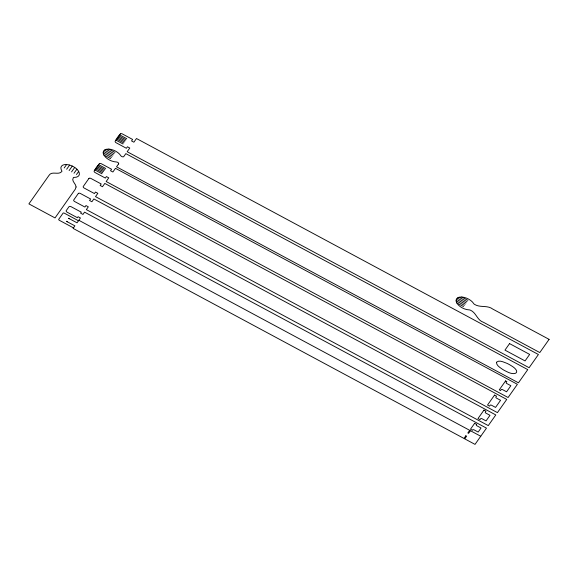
<?xml version="1.0" encoding="UTF-8"?>
<svg xmlns="http://www.w3.org/2000/svg" width="578" height="578" viewBox="0 0 578 578"><rect width="100%" height="100%" fill="white"/><g stroke="black" fill="none" stroke-linecap="round" stroke-linejoin="round"><path stroke-width="0.87" d="M69.533 218.694L68.479 218.253L77.04 222.805L80.443 217.985L78.095 216.721L77.401 217.711L67.243 212.249A1.777 0.954 25.4 0 1 66.232 210.623L69.02 206.671A1.777 0.954 25.4 0 1 71.137 206.722L81.296 212.184L80.602 213.166L82.95 214.431L84.561 212.148L486.481 428.139L475.022 444.381L73.103 228.389L74.894 225.854L66.34 221.28L67.366 221.779M64.201 167.945L66.607 164.535M66.658 169.26L69.62 165.07M69.114 170.582L72.301 166.067M71.564 171.897L74.721 167.425M74.02 173.219L76.881 169.159M76.469 174.534L78.673 171.42M461.743 297.034L467.913 300.358M459.004 297.273L467.038 301.593M457.306 298.075L466.164 302.836M456.353 299.267L465.29 304.071M456.114 300.849L464.416 305.314M456.793 302.923L463.542 306.55M119.335 134.696L126.763 138.691M118.591 135.758L126.018 139.746M117.847 136.813L125.274 140.808M117.096 137.875L124.523 141.863M116.351 138.93L123.779 142.925M115.607 139.992L123.027 143.98M108.816 149.102L114.986 152.419M106.077 149.341L114.112 153.661M104.38 150.136L113.237 154.897M103.426 151.335L112.363 156.139M103.187 152.917L111.489 157.375M103.867 154.991L110.615 158.618M98.318 164.499L105.745 168.494M97.574 165.561L104.994 169.549M96.822 166.616L104.25 170.611M96.078 167.678L103.505 171.666M95.327 168.733L102.754 172.728M94.582 169.795L102.01 173.783M78.832 220.269L480.752 436.26M78.471 220.774L64.404 213.217A1.142 0.614 25.4 0 0 63.045 213.181L58.746 219.272A1.142 0.614 25.4 0 0 59.39 220.319L73.457 227.884M76.079 186.976L75.306 189.172L55.026 217.928L28.9 203.882L48.964 175.437C51.738 170.589 58.624 175.51 61.81 171.514A1.72 0.925 25.4 0 0 61.752 170.741A9.949 5.347 25.4 0 1 66.167 164.513A9.949 5.347 25.4 0 1 78.514 171.153A9.949 5.347 25.4 0 1 74.136 177.395A1.72 0.925 25.4 0 0 73.312 177.699C71.087 181.167 76 183.573 76.079 186.976M496.451 362.276C496.43 365.693 500.266 367.63 502.679 369.436A18.662 10.028 25.4 0 0 506.335 371.401C515.973 376.719 521.717 371.632 510.627 365.318A18.662 10.028 25.4 0 0 506.971 363.352C503.893 362.312 499.233 359.552 496.451 362.276M78.326 193.471L73.753 199.959A1.777 0.954 25.4 0 0 74.757 201.592L84.923 207.047L85.97 205.551L88.318 206.816L86.346 209.604L488.273 425.596L495.794 414.939L93.867 198.948L91.902 201.736L89.554 200.479L90.609 198.984L80.45 193.522A1.777 0.954 25.4 0 0 78.326 193.471M88.918 178.458L83.268 186.47A1.777 0.954 25.4 0 0 84.272 188.103L94.431 193.558L95.486 192.062L97.834 193.327L95.507 196.621L497.427 412.62L506.74 399.42L104.813 183.428L102.487 186.723L100.138 185.466L101.193 183.97L91.035 178.508A1.777 0.954 25.4 0 0 88.918 178.458M99.3 163.733L94.192 170.98A1.777 0.954 25.4 0 0 95.197 172.612L105.355 178.075L106.41 176.579L108.758 177.836L106.164 181.514L508.084 397.512L517.397 384.312L115.47 168.321L112.876 171.998L110.528 170.741L111.583 169.246L101.425 163.784A1.777 0.954 25.4 0 0 99.3 163.733M120.325 133.93L115.21 141.177A1.777 0.954 25.4 0 0 116.221 142.809L126.38 148.271L127.435 146.776L129.775 148.033L127.182 151.711L529.108 367.709L538.414 354.509L136.487 138.518L133.894 142.195L131.553 140.938L132.608 139.442L122.442 133.98A1.777 0.954 25.4 0 0 120.325 133.93M118.591 163.892L116.525 166.818L518.452 382.817L527.757 369.617L125.838 153.625L123.764 156.559A1.72 0.925 25.4 0 1 122.341 156.761A1.72 0.925 25.4 0 1 120.816 155.713A9.949 5.347 25.4 0 0 108.462 149.088A9.949 5.347 25.4 0 0 104.062 155.323A9.949 5.347 25.4 0 0 116.402 161.97A1.72 0.925 25.4 0 1 118.158 162.685A1.72 0.925 25.4 0 1 118.591 163.892M509.558 343.607L504.962 350.124L525.062 360.925L529.658 354.408L509.558 343.607M465.825 435.812L464.264 438.023L465.023 438.427L466.576 436.217L465.825 435.812M469.408 430.74L467.848 432.951L468.599 433.356L470.16 431.145L469.408 430.74M474.646 423.313L470.485 429.208L472.493 430.285L472.782 429.873A1.142 0.614 25.4 0 1 474.148 429.909L478.165 432.069L481.033 428.009L477.009 425.849A1.142 0.614 25.4 0 1 476.366 424.801L476.655 424.389L474.646 423.313M483.952 410.113L478.006 418.544L480.015 419.628L480.665 418.71A1.142 0.614 25.4 0 1 482.023 418.739L486.047 420.9L489.985 415.315L485.961 413.154A1.142 0.614 25.4 0 1 485.318 412.107L485.961 411.189L483.952 410.113M494.544 395.099L487.521 405.055L489.53 406.139L490.173 405.221A1.142 0.614 25.4 0 1 491.538 405.25L495.556 407.411L500.57 400.308L496.553 398.148A1.142 0.614 25.4 0 1 495.902 397.1L496.553 396.176L494.544 395.099M505.591 380.902L499.284 389.847L500.541 390.526L501.191 389.601A1.142 0.614 25.4 0 1 502.549 389.637L506.574 391.797L510.865 385.707L506.848 383.546A1.142 0.614 25.4 0 1 506.205 382.499L506.848 381.581L505.591 380.902M549.1 339.358L539.794 352.558L483.475 322.293C477.19 320.371 476.294 312.749 470.55 310.256A1.72 0.925 25.4 0 0 469.329 309.902A9.949 5.347 25.4 0 1 456.988 303.262A9.949 5.347 25.4 0 1 461.389 297.02A9.949 5.347 25.4 0 1 473.743 303.645A1.72 0.925 25.4 0 0 474.646 304.44C480.202 307.915 487.42 304.909 492.788 309.093L549.1 339.358"/></g></svg>
